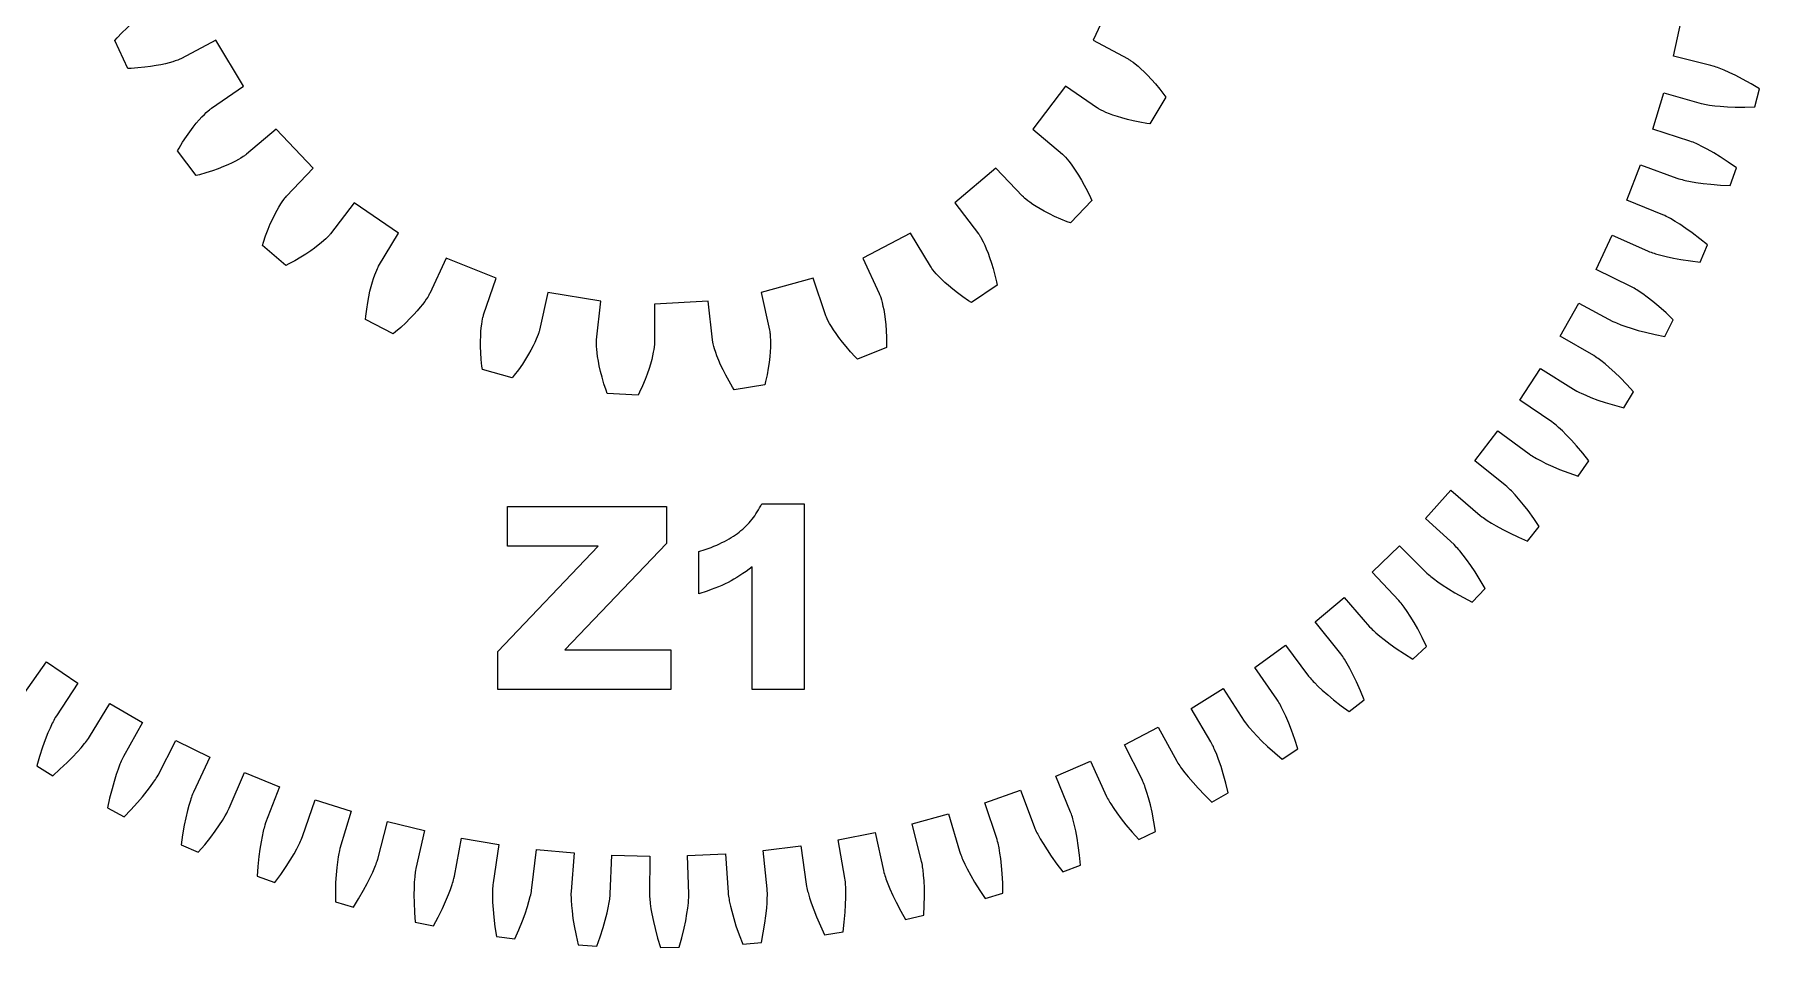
# Model space of a CAD drawing. Header units: millimetres. Extents: x 3737.6 to 3818.4, y 1219.1 to 1299.3.
# Drawn here: x 3770.64 to 3817.48, y 1219.07 to 1243.87 of the extents above; entities that cross this region are included whole.
import ezdxf

# ---------------------------------------------------------------- set-up
doc = ezdxf.new("R2010")
doc.units = ezdxf.units.MM
doc.header["$MEASUREMENT"] = 0
doc.layers.add('Laser$LaserCut1', color=1, linetype='Continuous', true_color=0xff0000)
doc.layers.add('Laser$LaserEngrave', color=4, linetype='Continuous', true_color=0x00ffff)

msp = doc.modelspace()

# ---------------------------------------------------------------- linework, layer by layer
at = {"layer": 'Laser$LaserCut1'}
for points in [[(3815.14, 1243.274), (3815.365, 1244.277)], [(3816.162, 1243.025), (3815.14, 1243.274)], [(3817.479, 1242.39), (3817.25, 1242.527), (3817.017, 1242.656), (3816.836, 1242.75), (3816.652, 1242.838), (3816.518, 1242.896), (3816.383, 1242.951), (3816.342, 1242.966), (3816.301, 1242.981), (3816.26, 1242.995), (3816.218, 1243.009), (3816.162, 1243.025)], [(3814.581, 1241.296), (3814.878, 1242.28)], [(3814.878, 1242.28), (3815.891, 1241.994)], [(3817.349, 1241.898), (3817.479, 1242.39)], [(3815.891, 1241.994), (3815.948, 1241.98), (3815.99, 1241.971), (3816.033, 1241.963), (3816.076, 1241.956), (3816.12, 1241.949), (3816.264, 1241.93), (3816.409, 1241.916), (3816.613, 1241.901), (3816.816, 1241.894), (3817.083, 1241.892), (3817.349, 1241.898)], [(3815.583, 1240.973), (3814.581, 1241.296)], [(3816.85, 1240.245), (3816.632, 1240.398), (3816.409, 1240.544), (3816.235, 1240.65), (3816.057, 1240.751), (3815.928, 1240.819), (3815.798, 1240.883), (3815.758, 1240.902), (3815.718, 1240.92), (3815.678, 1240.937), (3815.637, 1240.953), (3815.583, 1240.973)], [(3813.88, 1239.363), (3814.248, 1240.323)], [(3814.248, 1240.323), (3815.238, 1239.964)], [(3816.685, 1239.764), (3816.85, 1240.245)], [(3815.238, 1239.964), (3815.293, 1239.947), (3815.335, 1239.935), (3815.377, 1239.924), (3815.42, 1239.913), (3815.462, 1239.904), (3815.605, 1239.874), (3815.749, 1239.849), (3815.951, 1239.82), (3816.153, 1239.798), (3816.419, 1239.777), (3816.685, 1239.764)], [(3814.856, 1238.969), (3813.88, 1239.363)], [(3816.068, 1238.151), (3815.861, 1238.319), (3815.649, 1238.481), (3815.483, 1238.6), (3815.314, 1238.713), (3815.19, 1238.79), (3815.064, 1238.864), (3814.988, 1238.906), (3814.949, 1238.925), (3814.909, 1238.945), (3814.856, 1238.969)], [(3813.042, 1237.486), (3813.478, 1238.417)], [(3813.478, 1238.417), (3814.439, 1237.988)], [(3814.439, 1237.988), (3814.494, 1237.966), (3814.535, 1237.951), (3814.576, 1237.937), (3814.618, 1237.923), (3814.659, 1237.911), (3814.8, 1237.871), (3814.941, 1237.836), (3815.14, 1237.792), (3815.341, 1237.755), (3815.604, 1237.715), (3815.869, 1237.683)], [(3815.869, 1237.683), (3816.068, 1238.151)], [(3813.987, 1237.022), (3813.042, 1237.486)], [(3815.137, 1236.119), (3814.943, 1236.302), (3814.743, 1236.478), (3814.586, 1236.609), (3814.425, 1236.734), (3814.307, 1236.82), (3814.187, 1236.902), (3814.151, 1236.926), (3814.114, 1236.95), (3814.076, 1236.972), (3814.038, 1236.994), (3813.987, 1237.022)], [(3812.071, 1235.674), (3812.573, 1236.571)], [(3812.573, 1236.571), (3813.501, 1236.073)], [(3813.501, 1236.073), (3813.553, 1236.048), (3813.593, 1236.03), (3813.633, 1236.013), (3813.674, 1235.997), (3813.714, 1235.981), (3813.851, 1235.931), (3813.99, 1235.886), (3814.186, 1235.828), (3814.383, 1235.777), (3814.643, 1235.718), (3814.905, 1235.667)], [(3814.905, 1235.667), (3815.137, 1236.119)], [(3812.98, 1235.143), (3812.071, 1235.674)], [(3814.061, 1234.159), (3813.881, 1234.356), (3813.695, 1234.546), (3813.547, 1234.688), (3813.396, 1234.824), (3813.285, 1234.918), (3813.171, 1235.009), (3813.136, 1235.036), (3813.101, 1235.062), (3813.065, 1235.087), (3813.029, 1235.112), (3812.98, 1235.143)], [(3810.971, 1233.936), (3811.537, 1234.795)], [(3811.537, 1234.795), (3812.426, 1234.232)], [(3812.426, 1234.232), (3812.477, 1234.203), (3812.515, 1234.182), (3812.554, 1234.162), (3812.593, 1234.143), (3812.633, 1234.124), (3812.766, 1234.065), (3812.901, 1234.009), (3813.092, 1233.938), (3813.285, 1233.872), (3813.54, 1233.795), (3813.797, 1233.725)], [(3813.797, 1233.725), (3814.061, 1234.159)], [(3811.84, 1233.342), (3810.971, 1233.936)], [(3812.847, 1232.282), (3812.682, 1232.491), (3812.509, 1232.695), (3812.373, 1232.847), (3812.232, 1232.994), (3812.128, 1233.096), (3812.02, 1233.194), (3811.988, 1233.223), (3811.954, 1233.252), (3811.921, 1233.279), (3811.887, 1233.307), (3811.84, 1233.342)], [(3809.749, 1232.283), (3810.375, 1233.099)], [(3810.375, 1233.099), (3811.222, 1232.473)], [(3810.573, 1231.627), (3809.749, 1232.283)], [(3811.222, 1232.473), (3811.27, 1232.44), (3811.307, 1232.417), (3811.344, 1232.394), (3811.382, 1232.372), (3811.42, 1232.351), (3811.548, 1232.282), (3811.679, 1232.217), (3811.864, 1232.132), (3812.052, 1232.052), (3812.301, 1231.956), (3812.553, 1231.868)], [(3812.553, 1231.868), (3812.847, 1232.282)], [(3808.411, 1230.722), (3809.094, 1231.491)], [(3809.094, 1231.491), (3809.893, 1230.805)], [(3811.501, 1230.498), (3811.351, 1230.718), (3811.194, 1230.934), (3811.069, 1231.095), (3810.938, 1231.252), (3810.842, 1231.361), (3810.742, 1231.467), (3810.712, 1231.498), (3810.681, 1231.529), (3810.649, 1231.559), (3810.617, 1231.589), (3810.573, 1231.627)], [(3809.185, 1230.009), (3808.411, 1230.722)], [(3809.893, 1230.805), (3809.939, 1230.769), (3809.974, 1230.743), (3810.01, 1230.718), (3810.046, 1230.693), (3810.082, 1230.669), (3810.206, 1230.591), (3810.331, 1230.517), (3810.51, 1230.418), (3810.691, 1230.326), (3810.933, 1230.212), (3811.177, 1230.106)], [(3811.177, 1230.106), (3811.501, 1230.498)], [(3806.964, 1229.262), (3807.701, 1229.979)], [(3807.701, 1229.979), (3808.448, 1229.238)], [(3810.029, 1228.815), (3809.896, 1229.046), (3809.755, 1229.272), (3809.641, 1229.442), (3809.523, 1229.608), (3809.434, 1229.724), (3809.343, 1229.837), (3809.314, 1229.87), (3809.286, 1229.903), (3809.256, 1229.936), (3809.226, 1229.967), (3809.185, 1230.009)], [(3807.684, 1228.494), (3806.964, 1229.262)], [(3808.448, 1229.238), (3808.491, 1229.199), (3808.525, 1229.17), (3808.558, 1229.142), (3808.592, 1229.115), (3808.627, 1229.088), (3808.744, 1229.002), (3808.864, 1228.919), (3809.035, 1228.808), (3809.21, 1228.702), (3809.442, 1228.571), (3809.678, 1228.448)], [(3805.415, 1227.91), (3806.202, 1228.572)], [(3806.202, 1228.572), (3806.894, 1227.779)], [(3808.44, 1227.243), (3808.324, 1227.483), (3808.199, 1227.719), (3808.099, 1227.896), (3807.992, 1228.07), (3807.912, 1228.192), (3807.829, 1228.312), (3807.803, 1228.347), (3807.777, 1228.382), (3807.75, 1228.416), (3807.722, 1228.45), (3807.684, 1228.494)], [(3809.678, 1228.448), (3810.029, 1228.815)], [(3806.078, 1227.092), (3805.415, 1227.91)], [(3806.894, 1227.779), (3806.934, 1227.737), (3806.965, 1227.706), (3806.997, 1227.676), (3807.029, 1227.646), (3807.061, 1227.617), (3807.172, 1227.522), (3807.285, 1227.43), (3807.448, 1227.307), (3807.614, 1227.19), (3807.837, 1227.042), (3808.064, 1226.902)], [(3803.773, 1226.673), (3804.605, 1227.277)], [(3804.605, 1227.277), (3805.238, 1226.436)], [(3806.742, 1225.79), (3806.643, 1226.038), (3806.536, 1226.282), (3806.448, 1226.466), (3806.355, 1226.647), (3806.284, 1226.775), (3806.209, 1226.9), (3806.186, 1226.937), (3806.162, 1226.974), (3806.138, 1227.01), (3806.113, 1227.046), (3806.078, 1227.092)], [(3808.064, 1226.902), (3808.44, 1227.243)], [(3770.359, 1225.966), (3770.97, 1226.824)], [(3770.97, 1226.824), (3771.818, 1226.243)], [(3804.375, 1225.81), (3803.773, 1226.673)], [(3771.818, 1226.243), (3771.239, 1225.363)], [(3805.238, 1226.436), (3805.275, 1226.391), (3805.304, 1226.358), (3805.333, 1226.325), (3805.363, 1226.294), (3805.393, 1226.262), (3805.497, 1226.16), (3805.603, 1226.06), (3805.757, 1225.926), (3805.914, 1225.796), (3806.125, 1225.633), (3806.342, 1225.477)], [(3772.14, 1224.793), (3772.687, 1225.693)], [(3772.687, 1225.693), (3773.575, 1225.175)], [(3802.045, 1225.558), (3802.919, 1226.1)], [(3802.919, 1226.1), (3803.49, 1225.216)], [(3804.943, 1224.463), (3804.862, 1224.717), (3804.773, 1224.969), (3804.699, 1225.159), (3804.619, 1225.346), (3804.557, 1225.478), (3804.492, 1225.608), (3804.472, 1225.647), (3804.451, 1225.685), (3804.429, 1225.723), (3804.406, 1225.761), (3804.375, 1225.81)], [(3806.342, 1225.477), (3806.742, 1225.79)], [(3771.239, 1225.363), (3771.209, 1225.313), (3771.188, 1225.275), (3771.167, 1225.237), (3771.147, 1225.198), (3771.127, 1225.159), (3771.066, 1225.027), (3771.008, 1224.893), (3770.933, 1224.703), (3770.864, 1224.512), (3770.782, 1224.258), (3770.707, 1224.002)], [(3802.584, 1224.654), (3802.045, 1225.558)], [(3803.49, 1225.216), (3803.524, 1225.168), (3803.55, 1225.133), (3803.577, 1225.099), (3803.604, 1225.065), (3803.632, 1225.031), (3803.728, 1224.922), (3803.827, 1224.815), (3803.97, 1224.669), (3804.118, 1224.529), (3804.317, 1224.351), (3804.521, 1224.18)], [(3771.137, 1223.73), (3771.336, 1223.907), (3771.53, 1224.09), (3771.674, 1224.234), (3771.814, 1224.383), (3771.91, 1224.493), (3772.002, 1224.605), (3772.03, 1224.639), (3772.056, 1224.674), (3772.082, 1224.709), (3772.107, 1224.745), (3772.14, 1224.793)], [(3773.575, 1225.175), (3773.061, 1224.256)], [(3800.242, 1224.571), (3801.153, 1225.048)], [(3801.153, 1225.048), (3801.658, 1224.125)], [(3774, 1223.752), (3774.481, 1224.689)], [(3774.481, 1224.689), (3775.404, 1224.236)], [(3800.714, 1223.63), (3800.242, 1224.571)], [(3803.053, 1223.27), (3802.991, 1223.529), (3802.92, 1223.786), (3802.86, 1223.981), (3802.793, 1224.174), (3802.742, 1224.31), (3802.686, 1224.444), (3802.668, 1224.484), (3802.65, 1224.524), (3802.631, 1224.564), (3802.612, 1224.603), (3802.584, 1224.654)], [(3804.521, 1224.18), (3804.943, 1224.463)], [(3770.707, 1224.002), (3771.137, 1223.73)], [(3773.061, 1224.256), (3773.034, 1224.204), (3773.016, 1224.164), (3772.998, 1224.125), (3772.981, 1224.084), (3772.964, 1224.044), (3772.912, 1223.908), (3772.864, 1223.77), (3772.803, 1223.576), (3772.748, 1223.379), (3772.684, 1223.12), (3772.629, 1222.86)], [(3775.404, 1224.236), (3774.957, 1223.283)], [(3775.931, 1222.848), (3776.343, 1223.817)], [(3776.343, 1223.817), (3777.296, 1223.432)], [(3798.372, 1223.716), (3799.315, 1224.127)], [(3799.315, 1224.127), (3799.752, 1223.169)], [(3801.658, 1224.125), (3801.688, 1224.075), (3801.712, 1224.038), (3801.736, 1224.002), (3801.761, 1223.966), (3801.787, 1223.931), (3801.874, 1223.814), (3801.965, 1223.701), (3802.098, 1223.545), (3802.235, 1223.395), (3802.421, 1223.203), (3802.612, 1223.018)], [(3773.077, 1222.62), (3773.263, 1222.81), (3773.443, 1223.007), (3773.576, 1223.161), (3773.705, 1223.32), (3773.792, 1223.436), (3773.877, 1223.555), (3773.902, 1223.591), (3773.926, 1223.627), (3773.949, 1223.664), (3773.972, 1223.702), (3774, 1223.752)], [(3777.296, 1223.432), (3776.92, 1222.449)], [(3796.446, 1222.999), (3797.415, 1223.34)], [(3797.415, 1223.34), (3797.783, 1222.354)], [(3798.775, 1222.744), (3798.372, 1223.716)], [(3801.082, 1222.216), (3801.039, 1222.478), (3800.987, 1222.74), (3800.941, 1222.939), (3800.888, 1223.136), (3800.847, 1223.275), (3800.801, 1223.414), (3800.786, 1223.455), (3800.771, 1223.496), (3800.755, 1223.537), (3800.738, 1223.577), (3800.714, 1223.63)], [(3774.957, 1223.283), (3774.935, 1223.229), (3774.919, 1223.188), (3774.904, 1223.147), (3774.89, 1223.106), (3774.877, 1223.064), (3774.835, 1222.925), (3774.797, 1222.784), (3774.75, 1222.586), (3774.709, 1222.386), (3774.664, 1222.123), (3774.627, 1221.859)], [(3777.922, 1222.086), (3778.263, 1223.082)], [(3778.263, 1223.082), (3779.241, 1222.767)], [(3796.777, 1222), (3796.446, 1222.999)], [(3799.752, 1223.169), (3799.779, 1223.117), (3799.8, 1223.079), (3799.822, 1223.041), (3799.844, 1223.003), (3799.867, 1222.966), (3799.946, 1222.844), (3800.028, 1222.724), (3800.149, 1222.56), (3800.275, 1222.399), (3800.446, 1222.195), (3800.624, 1221.996)], [(3802.612, 1223.018), (3803.053, 1223.27)], [(3772.629, 1222.86), (3773.077, 1222.62)], [(3775.091, 1221.652), (3775.264, 1221.855), (3775.429, 1222.064), (3775.551, 1222.228), (3775.667, 1222.395), (3775.747, 1222.518), (3775.822, 1222.642), (3775.865, 1222.718), (3775.886, 1222.757), (3775.906, 1222.796), (3775.931, 1222.848)], [(3776.92, 1222.449), (3776.901, 1222.394), (3776.888, 1222.352), (3776.876, 1222.31), (3776.865, 1222.268), (3776.855, 1222.225), (3776.823, 1222.083), (3776.795, 1221.94), (3776.763, 1221.739), (3776.736, 1221.536), (3776.711, 1221.271), (3776.693, 1221.005)], [(3779.241, 1222.767), (3778.937, 1221.759)], [(3779.963, 1221.469), (3780.231, 1222.487)], [(3780.231, 1222.487), (3781.23, 1222.244)], [(3794.472, 1222.422), (3795.464, 1222.693)], [(3794.731, 1221.402), (3794.472, 1222.422)], [(3795.464, 1222.693), (3795.759, 1221.682)], [(3799.04, 1221.306), (3799.016, 1221.572), (3798.983, 1221.836), (3798.951, 1222.038), (3798.913, 1222.238), (3798.882, 1222.38), (3798.846, 1222.522), (3798.834, 1222.564), (3798.822, 1222.606), (3798.809, 1222.648), (3798.795, 1222.689), (3798.775, 1222.744)], [(3777.171, 1220.832), (3777.328, 1221.047), (3777.478, 1221.268), (3777.588, 1221.44), (3777.692, 1221.615), (3777.762, 1221.743), (3777.828, 1221.873), (3777.848, 1221.912), (3777.866, 1221.951), (3777.884, 1221.991), (3777.901, 1222.032), (3777.922, 1222.086)], [(3781.23, 1222.244), (3780.999, 1221.217)], [(3782.043, 1221.001), (3782.236, 1222.036)], [(3782.236, 1222.036), (3783.25, 1221.865)], [(3792.462, 1221.989), (3793.471, 1222.188)], [(3792.647, 1220.953), (3792.462, 1221.989)], [(3793.471, 1222.188), (3793.693, 1221.158)], [(3796.938, 1220.547), (3796.933, 1220.813), (3796.919, 1221.08), (3796.902, 1221.283), (3796.879, 1221.486), (3796.857, 1221.63), (3796.832, 1221.773), (3796.823, 1221.816), (3796.814, 1221.859), (3796.804, 1221.901), (3796.793, 1221.944), (3796.777, 1222)], [(3797.783, 1222.354), (3797.805, 1222.3), (3797.824, 1222.26), (3797.842, 1222.221), (3797.862, 1222.182), (3797.882, 1222.143), (3797.952, 1222.015), (3798.026, 1221.889), (3798.135, 1221.717), (3798.249, 1221.548), (3798.405, 1221.332), (3798.567, 1221.12)], [(3800.624, 1221.996), (3801.082, 1222.216)], [(3774.627, 1221.859), (3775.091, 1221.652)], [(3778.937, 1221.759), (3778.922, 1221.703), (3778.913, 1221.66), (3778.904, 1221.617), (3778.896, 1221.574), (3778.888, 1221.531), (3778.867, 1221.387), (3778.849, 1221.243), (3778.831, 1221.039), (3778.82, 1220.836), (3778.813, 1220.569), (3778.815, 1220.303)], [(3779.304, 1220.164), (3779.445, 1220.391), (3779.579, 1220.621), (3779.676, 1220.801), (3779.767, 1220.983), (3779.828, 1221.116), (3779.885, 1221.25), (3779.901, 1221.29), (3779.917, 1221.331), (3779.931, 1221.372), (3779.946, 1221.414), (3779.963, 1221.469)], [(3783.25, 1221.865), (3783.094, 1220.824)], [(3784.151, 1220.685), (3784.27, 1221.731)], [(3784.27, 1221.731), (3785.293, 1221.634)], [(3785.293, 1221.634), (3785.212, 1220.584)], [(3786.277, 1220.521), (3786.319, 1221.573)], [(3786.319, 1221.573), (3787.347, 1221.55)], [(3787.347, 1221.55), (3787.343, 1220.497)], [(3788.375, 1221.564), (3789.402, 1221.615)], [(3788.409, 1220.512), (3788.375, 1221.564)], [(3789.402, 1221.615), (3789.473, 1220.564)], [(3790.427, 1221.703), (3791.447, 1221.828)], [(3790.536, 1220.656), (3790.427, 1221.703)], [(3791.447, 1221.828), (3791.594, 1220.785)], [(3795.759, 1221.682), (3795.778, 1221.627), (3795.793, 1221.586), (3795.809, 1221.545), (3795.826, 1221.505), (3795.843, 1221.465), (3795.904, 1221.332), (3795.968, 1221.202), (3796.064, 1221.022), (3796.166, 1220.845), (3796.306, 1220.618), (3796.453, 1220.396)], [(3776.693, 1221.005), (3777.171, 1220.832)], [(3780.999, 1221.217), (3780.988, 1221.159), (3780.982, 1221.116), (3780.976, 1221.073), (3780.971, 1221.029), (3780.967, 1220.986), (3780.955, 1220.84), (3780.949, 1220.695), (3780.945, 1220.491), (3780.949, 1220.287), (3780.961, 1220.021), (3780.982, 1219.755)], [(3781.48, 1219.652), (3781.604, 1219.888), (3781.721, 1220.128), (3781.805, 1220.314), (3781.882, 1220.503), (3781.934, 1220.639), (3781.981, 1220.777), (3781.994, 1220.818), (3782.007, 1220.86), (3782.019, 1220.902), (3782.03, 1220.945), (3782.043, 1221.001)], [(3793.693, 1221.158), (3793.707, 1221.102), (3793.72, 1221.06), (3793.733, 1221.018), (3793.746, 1220.977), (3793.761, 1220.936), (3793.812, 1220.799), (3793.866, 1220.664), (3793.949, 1220.478), (3794.038, 1220.294), (3794.161, 1220.057), (3794.292, 1219.825)], [(3794.786, 1219.941), (3794.8, 1220.207), (3794.806, 1220.474), (3794.804, 1220.678), (3794.795, 1220.882), (3794.784, 1221.027), (3794.769, 1221.172), (3794.764, 1221.215), (3794.757, 1221.258), (3794.75, 1221.302), (3794.743, 1221.345), (3794.731, 1221.402)], [(3798.567, 1221.12), (3799.04, 1221.306)], [(3783.094, 1220.824), (3783.088, 1220.766), (3783.084, 1220.723), (3783.082, 1220.679), (3783.08, 1220.635), (3783.079, 1220.592), (3783.078, 1220.446), (3783.082, 1220.3), (3783.093, 1220.097), (3783.111, 1219.893), (3783.143, 1219.629), (3783.183, 1219.365)], [(3783.687, 1219.299), (3783.794, 1219.543), (3783.893, 1219.79), (3783.963, 1219.982), (3784.027, 1220.176), (3784.068, 1220.315), (3784.105, 1220.456), (3784.116, 1220.499), (3784.125, 1220.542), (3784.134, 1220.584), (3784.142, 1220.627), (3784.151, 1220.685)], [(3785.212, 1220.584), (3785.21, 1220.526), (3785.21, 1220.482), (3785.211, 1220.438), (3785.212, 1220.395), (3785.214, 1220.351), (3785.224, 1220.206), (3785.238, 1220.061), (3785.264, 1219.858), (3785.297, 1219.657), (3785.348, 1219.395), (3785.407, 1219.135)], [(3789.473, 1220.564), (3789.48, 1220.506), (3789.486, 1220.463), (3789.493, 1220.42), (3789.5, 1220.377), (3789.509, 1220.334), (3789.539, 1220.192), (3789.574, 1220.05), (3789.629, 1219.854), (3789.69, 1219.659), (3789.778, 1219.408), (3789.874, 1219.159)], [(3790.38, 1219.202), (3790.432, 1219.464), (3790.476, 1219.727), (3790.503, 1219.929), (3790.524, 1220.132), (3790.534, 1220.277), (3790.54, 1220.423), (3790.541, 1220.466), (3790.541, 1220.51), (3790.541, 1220.554), (3790.539, 1220.598), (3790.536, 1220.656)], [(3791.594, 1220.785), (3791.604, 1220.728), (3791.614, 1220.685), (3791.623, 1220.643), (3791.634, 1220.6), (3791.645, 1220.558), (3791.686, 1220.418), (3791.731, 1220.28), (3791.8, 1220.088), (3791.876, 1219.898), (3791.981, 1219.653), (3792.095, 1219.412)], [(3792.597, 1219.492), (3792.63, 1219.757), (3792.654, 1220.022), (3792.667, 1220.226), (3792.673, 1220.43), (3792.673, 1220.575), (3792.668, 1220.721), (3792.666, 1220.764), (3792.663, 1220.808), (3792.659, 1220.852), (3792.654, 1220.895), (3792.647, 1220.953)], [(3796.453, 1220.396), (3796.938, 1220.547)], [(3778.815, 1220.303), (3779.304, 1220.164)], [(3785.914, 1219.105), (3786.003, 1219.357), (3786.084, 1219.611), (3786.14, 1219.807), (3786.19, 1220.005), (3786.221, 1220.147), (3786.248, 1220.29), (3786.261, 1220.376), (3786.267, 1220.42), (3786.272, 1220.463), (3786.277, 1220.521)], [(3787.343, 1220.497), (3787.345, 1220.439), (3787.348, 1220.395), (3787.351, 1220.352), (3787.356, 1220.308), (3787.361, 1220.265), (3787.381, 1220.121), (3787.406, 1219.977), (3787.447, 1219.777), (3787.494, 1219.579), (3787.563, 1219.321), (3787.641, 1219.066)], [(3788.149, 1219.073), (3788.22, 1219.33), (3788.282, 1219.589), (3788.324, 1219.789), (3788.359, 1219.99), (3788.38, 1220.134), (3788.396, 1220.279), (3788.4, 1220.322), (3788.404, 1220.366), (3788.406, 1220.41), (3788.408, 1220.453), (3788.409, 1220.512)], [(3780.982, 1219.755), (3781.48, 1219.652)], [(3794.292, 1219.825), (3794.786, 1219.941)], [(3783.183, 1219.365), (3783.687, 1219.299)], [(3785.407, 1219.135), (3785.914, 1219.105)], [(3789.874, 1219.159), (3790.38, 1219.202)], [(3792.095, 1219.412), (3792.597, 1219.492)], [(3787.641, 1219.066), (3788.149, 1219.073)]]:
    msp.add_lwpolyline(points, dxfattribs=at)
at = {"layer": 'Laser$LaserEngrave'}
for points in [[(3799.999, 1245.034), (3799.387, 1243.709)], [(3772.824, 1243.707), (3772.884, 1243.773), (3773.014, 1243.907), (3773.147, 1244.038), (3773.263, 1244.144), (3773.383, 1244.247), (3773.484, 1244.328), (3773.587, 1244.406), (3773.668, 1244.464), (3773.752, 1244.519), (3773.813, 1244.557), (3773.875, 1244.593), (3773.913, 1244.613), (3773.932, 1244.623), (3773.952, 1244.632), (3773.978, 1244.644)], [(3773.177, 1242.943), (3772.824, 1243.707)], [(3775.569, 1243.709), (3774.639, 1243.216)], [(3776.321, 1242.459), (3775.569, 1243.709)], [(3799.387, 1243.709), (3800.317, 1243.216)], [(3774.639, 1243.216), (3774.613, 1243.204), (3774.593, 1243.195), (3774.573, 1243.187), (3774.553, 1243.179), (3774.533, 1243.171), (3774.466, 1243.147), (3774.397, 1243.125), (3774.301, 1243.097), (3774.204, 1243.072), (3774.078, 1243.044), (3773.951, 1243.02), (3773.795, 1242.995), (3773.639, 1242.975), (3773.453, 1242.958), (3773.267, 1242.946), (3773.177, 1242.943)], [(3800.317, 1243.216), (3800.341, 1243.202), (3800.36, 1243.19), (3800.378, 1243.178), (3800.396, 1243.166), (3800.413, 1243.154), (3800.471, 1243.112), (3800.528, 1243.068), (3800.605, 1243.003), (3800.68, 1242.937), (3800.774, 1242.848), (3800.865, 1242.757), (3800.973, 1242.642), (3801.077, 1242.523), (3801.196, 1242.38), (3801.31, 1242.232), (3801.363, 1242.16)], [(3775.45, 1241.868), (3776.321, 1242.459)], [(3798.634, 1242.459), (3797.751, 1241.297)], [(3799.505, 1241.868), (3798.634, 1242.459)], [(3801.363, 1242.16), (3800.929, 1241.438)], [(3774.524, 1240.705), (3774.569, 1240.782), (3774.666, 1240.941), (3774.769, 1241.097), (3774.86, 1241.226), (3774.954, 1241.352), (3775.035, 1241.453), (3775.119, 1241.551), (3775.186, 1241.625), (3775.256, 1241.697), (3775.308, 1241.747), (3775.361, 1241.796), (3775.393, 1241.824), (3775.41, 1241.837), (3775.427, 1241.851), (3775.45, 1241.868)], [(3800.929, 1241.438), (3800.84, 1241.451), (3800.656, 1241.483), (3800.474, 1241.52), (3800.32, 1241.557), (3800.168, 1241.598), (3800.044, 1241.636), (3799.922, 1241.678), (3799.828, 1241.713), (3799.735, 1241.751), (3799.67, 1241.78), (3799.605, 1241.812), (3799.567, 1241.831), (3799.549, 1241.842), (3799.53, 1241.853), (3799.505, 1241.868)], [(3777.204, 1241.297), (3776.402, 1240.615)], [(3778.208, 1240.237), (3777.204, 1241.297)], [(3797.751, 1241.297), (3798.553, 1240.615)], [(3775.034, 1240.034), (3774.524, 1240.705)], [(3776.402, 1240.615), (3776.379, 1240.598), (3776.362, 1240.585), (3776.344, 1240.572), (3776.327, 1240.56), (3776.309, 1240.548), (3776.248, 1240.51), (3776.186, 1240.474), (3776.098, 1240.426), (3776.008, 1240.381), (3775.891, 1240.326), (3775.773, 1240.276), (3775.626, 1240.218), (3775.477, 1240.165), (3775.3, 1240.108), (3775.12, 1240.057), (3775.034, 1240.034)], [(3777.484, 1239.473), (3778.208, 1240.237)], [(3796.747, 1240.237), (3795.635, 1239.292)], [(3797.471, 1239.473), (3796.747, 1240.237)], [(3798.553, 1240.615), (3798.574, 1240.596), (3798.59, 1240.581), (3798.605, 1240.565), (3798.62, 1240.55), (3798.634, 1240.534), (3798.682, 1240.48), (3798.727, 1240.425), (3798.789, 1240.346), (3798.848, 1240.264), (3798.921, 1240.158), (3798.99, 1240.049), (3799.071, 1239.913), (3799.147, 1239.775), (3799.232, 1239.609), (3799.312, 1239.441), (3799.348, 1239.359)], [(3776.83, 1238.138), (3776.857, 1238.223), (3776.918, 1238.399), (3776.985, 1238.574), (3777.046, 1238.719), (3777.111, 1238.863), (3777.168, 1238.978), (3777.229, 1239.092), (3777.279, 1239.179), (3777.332, 1239.265), (3777.371, 1239.325), (3777.412, 1239.383), (3777.438, 1239.418), (3777.452, 1239.435), (3777.465, 1239.451), (3777.484, 1239.473)], [(3779.32, 1239.292), (3778.683, 1238.454)], [(3780.528, 1238.473), (3779.32, 1239.292)], [(3795.635, 1239.292), (3796.272, 1238.454)], [(3798.769, 1238.747), (3798.685, 1238.779), (3798.512, 1238.85), (3798.342, 1238.926), (3798.2, 1238.994), (3798.06, 1239.067), (3797.948, 1239.131), (3797.837, 1239.197), (3797.753, 1239.252), (3797.671, 1239.309), (3797.613, 1239.352), (3797.557, 1239.396), (3797.524, 1239.424), (3797.508, 1239.438), (3797.492, 1239.453), (3797.471, 1239.473)], [(3799.348, 1239.359), (3798.769, 1238.747)], [(3778.683, 1238.454), (3778.665, 1238.432), (3778.651, 1238.416), (3778.636, 1238.4), (3778.622, 1238.384), (3778.607, 1238.369), (3778.555, 1238.319), (3778.503, 1238.27), (3778.427, 1238.204), (3778.349, 1238.141), (3778.247, 1238.062), (3778.142, 1237.987), (3778.011, 1237.9), (3777.877, 1237.816), (3777.716, 1237.722), (3777.552, 1237.633), (3777.472, 1237.593)], [(3779.986, 1237.571), (3780.528, 1238.473)], [(3794.427, 1238.473), (3793.137, 1237.79)], [(3794.97, 1237.571), (3794.427, 1238.473)], [(3796.272, 1238.454), (3796.288, 1238.431), (3796.3, 1238.413), (3796.312, 1238.394), (3796.323, 1238.376), (3796.333, 1238.357), (3796.368, 1238.295), (3796.401, 1238.231), (3796.444, 1238.14), (3796.484, 1238.048), (3796.533, 1237.929), (3796.577, 1237.807), (3796.626, 1237.657), (3796.671, 1237.506), (3796.718, 1237.326), (3796.76, 1237.144), (3796.778, 1237.056)], [(3777.472, 1237.593), (3776.83, 1238.138)], [(3779.634, 1236.127), (3779.642, 1236.216), (3779.664, 1236.401), (3779.691, 1236.586), (3779.719, 1236.741), (3779.752, 1236.895), (3779.783, 1237.02), (3779.818, 1237.145), (3779.848, 1237.24), (3779.881, 1237.335), (3779.907, 1237.402), (3779.935, 1237.468), (3779.953, 1237.507), (3779.962, 1237.527), (3779.972, 1237.546), (3779.986, 1237.571)], [(3781.818, 1237.79), (3781.376, 1236.834)], [(3783.174, 1237.249), (3781.818, 1237.79)], [(3793.137, 1237.79), (3793.579, 1236.834)], [(3796.081, 1236.584), (3796.006, 1236.633), (3795.852, 1236.739), (3795.702, 1236.849), (3795.578, 1236.947), (3795.458, 1237.048), (3795.361, 1237.134), (3795.268, 1237.223), (3795.197, 1237.295), (3795.129, 1237.369), (3795.082, 1237.423), (3795.037, 1237.478), (3795.01, 1237.512), (3794.998, 1237.53), (3794.985, 1237.547), (3794.97, 1237.571)], [(3782.838, 1236.252), (3783.174, 1237.249)], [(3791.782, 1237.249), (3790.375, 1236.859)], [(3792.118, 1236.252), (3791.782, 1237.249)], [(3796.778, 1237.056), (3796.081, 1236.584)], [(3781.376, 1236.834), (3781.363, 1236.809), (3781.352, 1236.79), (3781.342, 1236.771), (3781.331, 1236.753), (3781.319, 1236.734), (3781.28, 1236.674), (3781.239, 1236.615), (3781.179, 1236.535), (3781.117, 1236.456), (3781.034, 1236.358), (3780.947, 1236.262), (3780.838, 1236.148), (3780.725, 1236.037), (3780.588, 1235.911), (3780.447, 1235.789), (3780.378, 1235.732)], [(3784.58, 1236.859), (3784.354, 1235.831)], [(3786.02, 1236.623), (3784.58, 1236.859)], [(3785.906, 1235.576), (3786.02, 1236.623)], [(3788.935, 1236.623), (3787.478, 1236.544)], [(3787.478, 1236.544), (3787.478, 1235.491)], [(3789.049, 1235.576), (3788.935, 1236.623)], [(3790.375, 1236.859), (3790.602, 1235.831)], [(3793.579, 1236.834), (3793.59, 1236.808), (3793.598, 1236.787), (3793.605, 1236.767), (3793.612, 1236.747), (3793.619, 1236.726), (3793.639, 1236.658), (3793.658, 1236.588), (3793.68, 1236.491), (3793.7, 1236.392), (3793.721, 1236.265), (3793.738, 1236.137), (3793.754, 1235.98), (3793.766, 1235.823), (3793.773, 1235.636), (3793.775, 1235.45), (3793.773, 1235.36)], [(3780.378, 1235.732), (3779.634, 1236.127)], [(3782.804, 1234.766), (3782.793, 1234.854), (3782.775, 1235.04), (3782.762, 1235.226), (3782.756, 1235.384), (3782.755, 1235.541), (3782.758, 1235.67), (3782.766, 1235.799), (3782.775, 1235.899), (3782.787, 1235.999), (3782.797, 1236.07), (3782.81, 1236.14), (3782.819, 1236.182), (3782.824, 1236.203), (3782.83, 1236.224), (3782.838, 1236.252)], [(3792.99, 1235.048), (3792.928, 1235.113), (3792.801, 1235.249), (3792.678, 1235.389), (3792.578, 1235.511), (3792.482, 1235.636), (3792.407, 1235.741), (3792.334, 1235.848), (3792.281, 1235.933), (3792.23, 1236.02), (3792.196, 1236.083), (3792.163, 1236.146), (3792.145, 1236.185), (3792.136, 1236.205), (3792.128, 1236.225), (3792.118, 1236.252)], [(3784.354, 1235.831), (3784.346, 1235.803), (3784.34, 1235.782), (3784.334, 1235.762), (3784.327, 1235.741), (3784.32, 1235.721), (3784.294, 1235.654), (3784.267, 1235.588), (3784.226, 1235.496), (3784.182, 1235.406), (3784.122, 1235.292), (3784.058, 1235.18), (3783.976, 1235.045), (3783.89, 1234.913), (3783.783, 1234.76), (3783.671, 1234.611), (3783.616, 1234.54)], [(3786.193, 1234.118), (3786.164, 1234.202), (3786.106, 1234.379), (3786.053, 1234.558), (3786.014, 1234.711), (3785.979, 1234.865), (3785.954, 1234.991), (3785.934, 1235.119), (3785.921, 1235.218), (3785.911, 1235.318), (3785.906, 1235.39), (3785.904, 1235.462), (3785.903, 1235.505), (3785.904, 1235.526), (3785.905, 1235.548), (3785.906, 1235.576)], [(3789.643, 1234.213), (3789.595, 1234.289), (3789.501, 1234.45), (3789.411, 1234.613), (3789.339, 1234.754), (3789.272, 1234.897), (3789.221, 1235.015), (3789.174, 1235.135), (3789.14, 1235.23), (3789.109, 1235.325), (3789.089, 1235.394), (3789.071, 1235.464), (3789.061, 1235.506), (3789.057, 1235.527), (3789.053, 1235.548), (3789.049, 1235.576)], [(3790.602, 1235.831), (3790.607, 1235.803), (3790.61, 1235.781), (3790.612, 1235.76), (3790.615, 1235.739), (3790.617, 1235.717), (3790.622, 1235.646), (3790.625, 1235.574), (3790.626, 1235.474), (3790.624, 1235.373), (3790.617, 1235.244), (3790.607, 1235.116), (3790.589, 1234.959), (3790.566, 1234.803), (3790.533, 1234.619), (3790.495, 1234.437), (3790.474, 1234.35)], [(3787.478, 1235.491), (3787.476, 1235.462), (3787.475, 1235.441), (3787.473, 1235.419), (3787.471, 1235.398), (3787.468, 1235.377), (3787.458, 1235.306), (3787.445, 1235.235), (3787.425, 1235.137), (3787.401, 1235.039), (3787.367, 1234.915), (3787.329, 1234.792), (3787.278, 1234.642), (3787.222, 1234.495), (3787.15, 1234.323), (3787.073, 1234.153), (3787.035, 1234.072)], [(3793.773, 1235.36), (3792.99, 1235.048)], [(3783.616, 1234.54), (3782.804, 1234.766)], [(3787.035, 1234.072), (3786.193, 1234.118)], [(3790.474, 1234.35), (3789.643, 1234.213)], [(3783.49, 1229.972), (3783.49, 1231.041)], [(3783.49, 1231.041), (3787.803, 1231.041)], [(3787.803, 1231.041), (3787.803, 1230.041)], [(3789.777, 1230.351), (3789.825, 1230.39), (3789.872, 1230.431), (3789.917, 1230.473), (3789.961, 1230.515), (3790.004, 1230.559), (3790.046, 1230.604), (3790.086, 1230.65), (3790.125, 1230.698), (3790.162, 1230.746), (3790.199, 1230.796), (3790.233, 1230.846), (3790.267, 1230.898), (3790.299, 1230.951), (3790.33, 1231.005), (3790.36, 1231.061), (3790.388, 1231.117)], [(3790.388, 1231.117), (3791.543, 1231.117)], [(3791.543, 1231.117), (3791.543, 1226.079)], [(3783.222, 1227.11), (3785.948, 1229.972)], [(3785.948, 1229.972), (3783.49, 1229.972)], [(3787.803, 1230.041), (3785.047, 1227.148)], [(3788.68, 1229.819), (3788.852, 1229.876), (3788.934, 1229.905), (3789.014, 1229.936), (3789.091, 1229.966), (3789.166, 1229.998), (3789.238, 1230.03), (3789.308, 1230.063), (3789.375, 1230.096), (3789.44, 1230.131), (3789.502, 1230.166), (3789.562, 1230.201), (3789.619, 1230.238), (3789.674, 1230.275), (3789.727, 1230.313), (3789.777, 1230.351)], [(3788.68, 1228.674), (3788.68, 1229.819)], [(3789.475, 1228.983), (3789.393, 1228.943), (3789.307, 1228.903), (3789.215, 1228.864), (3789.118, 1228.825), (3789.016, 1228.787), (3788.909, 1228.749), (3788.68, 1228.674)], [(3790.131, 1229.404), (3790.046, 1229.341), (3789.963, 1229.28), (3789.88, 1229.223), (3789.798, 1229.169), (3789.716, 1229.117), (3789.635, 1229.069), (3789.555, 1229.024), (3789.475, 1228.983)], [(3790.131, 1226.079), (3790.131, 1229.404)], [(3783.222, 1226.079), (3783.222, 1227.11)], [(3785.047, 1227.148), (3787.917, 1227.148)], [(3787.917, 1227.148), (3787.917, 1226.079)], [(3787.917, 1226.079), (3783.222, 1226.079)], [(3791.543, 1226.079), (3790.131, 1226.079)]]:
    msp.add_lwpolyline(points, dxfattribs=at)

doc.saveas('drawing.dxf')
